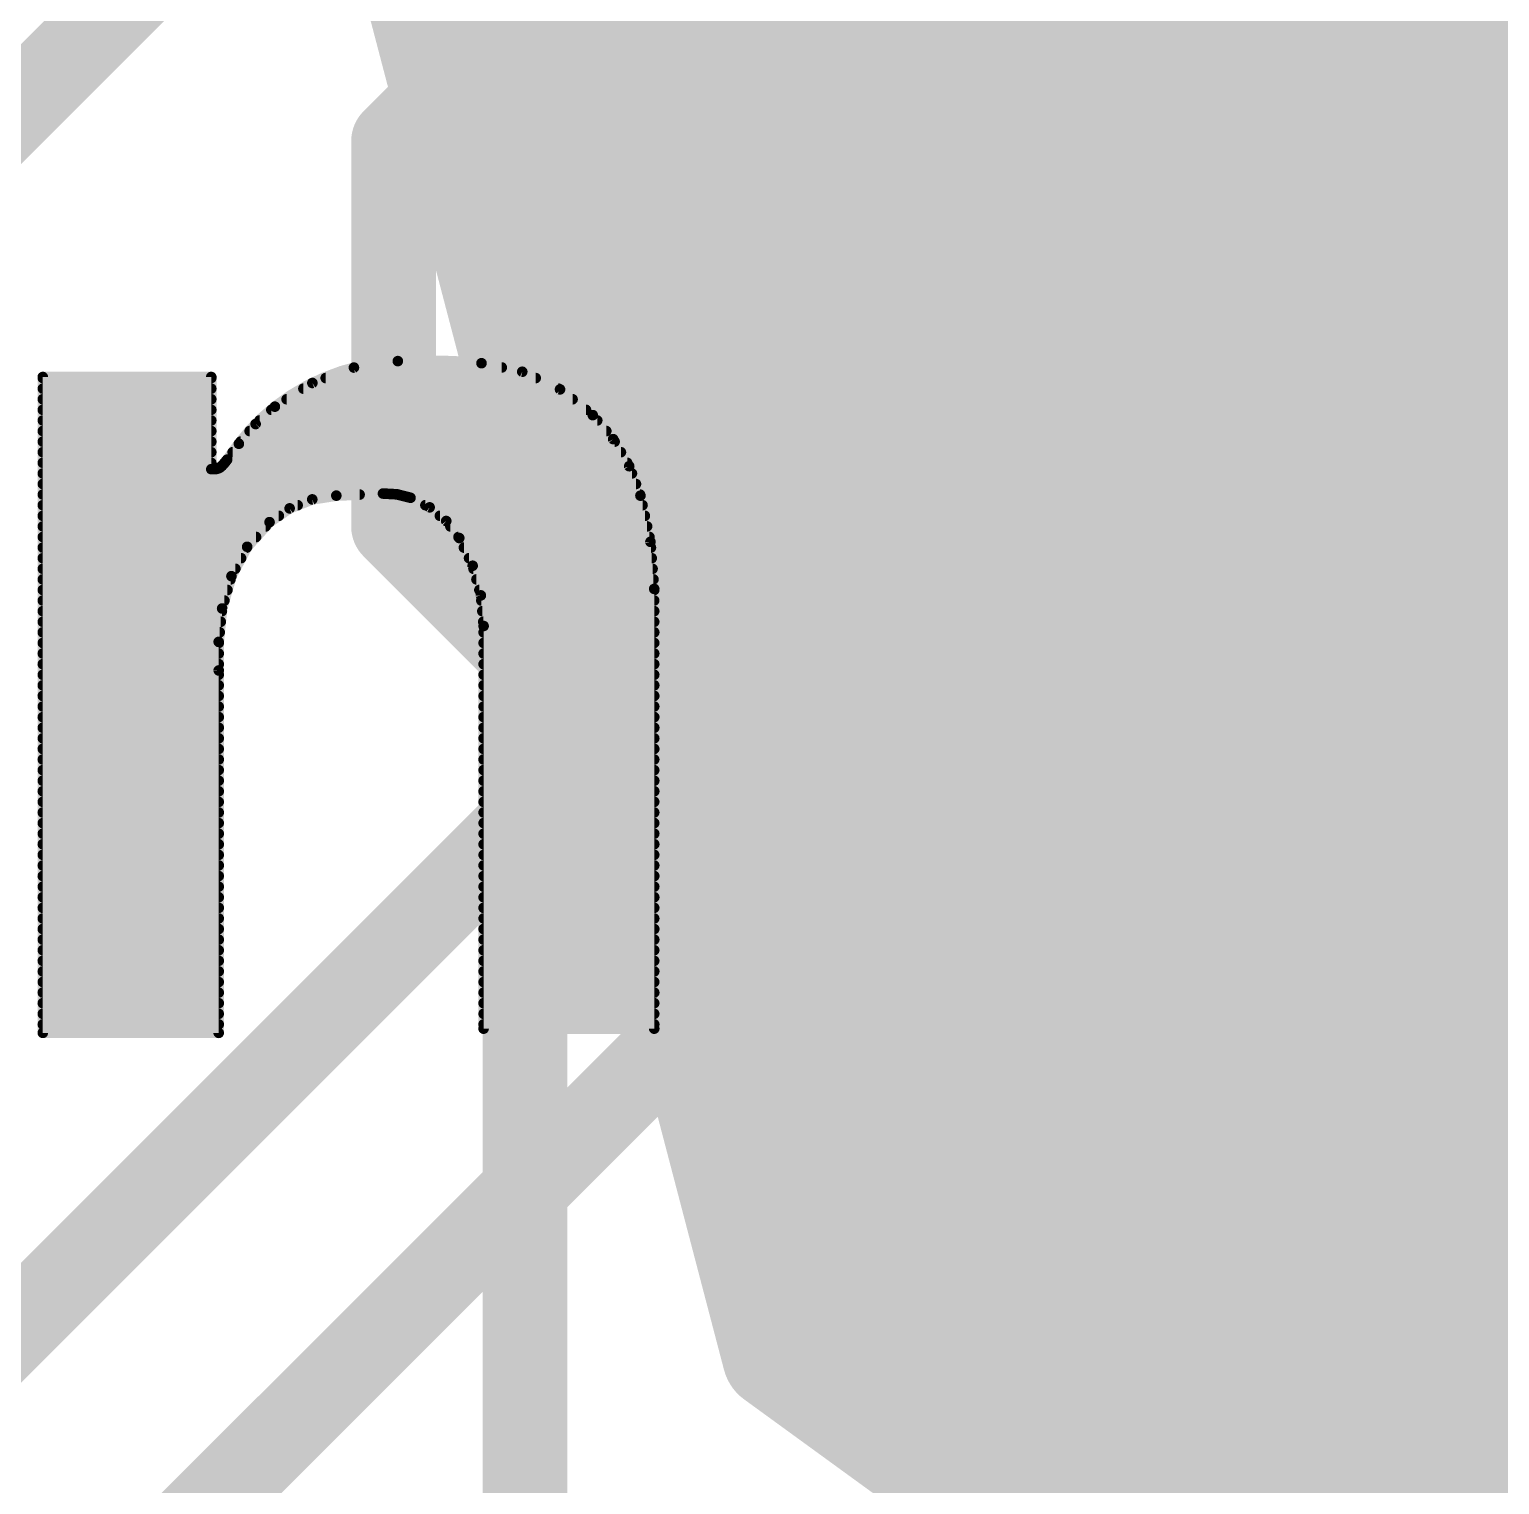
# Model space of a CAD drawing. Extents: x -36.1 to 36.1, y -36.8 to 19.2.
# Drawn here: x -6.588 to -3.064, y -6.107 to -2.619 of the extents above; entities that cross this region are included whole.
import ezdxf

# ---------------------------------------------------------------- set-up
doc = ezdxf.new("R2010")
doc.units = 0
for name, color, linetype in [('1', 12, 'CONTINUOUS'), ('16', 132, 'CONTINUOUS'), ('18', 110, 'CONTINUOUS'), ('21', 41, 'CONTINUOUS'), ('22', 40, 'CONTINUOUS'), ('51', 53, 'CONTINUOUS')]:
    doc.layers.add(name, color=color, linetype=linetype)

# ---------------------------------------------------------------- blocks, each defined once
blk = doc.blocks.new('RECT')
blk.add_solid([(-0.5, -0.5), (0.5, -0.5), (-0.5, 0.5), (0.5, 0.5)])
blk = doc.blocks.new('ROUNDV')
at = {"const_width": 0.5}
blk.add_lwpolyline([(0, -0.25, 1), (0, 0.25, 1), (0, -0.25)], format="xyb", dxfattribs=at)

msp = doc.modelspace()

# ---------------------------------------------------------------- linework, layer by layer
at = {"layer": '1', "const_width": 0.2032}
for points in [[(-5.0152, -1.2052), (-8.89, -5.08)], [(-4.4495, -1.6211), (-5.715, -2.8866)], [(-3.3182, -2.7525), (-2.2225, -1.6568)], [(-5.715, -2.8866), (-5.715, -3.81)], [(-5.4, -4.125), (-5.715, -3.81)], [(-5.4, -6.62), (-5.4, -4.125)], [(-3.6322, -4.9022), (-3.81, -5.08)], [(-2.0738, -4.9022), (-3.6322, -4.9022)]]:
    msp.add_lwpolyline(points, dxfattribs=at)
at = {"layer": '1', "const_width": 0.1016}
for points in [[(-3.3541, -2.7166, 1), (-3.2822, -2.7884)], [(-5.6642, -2.8866, 1), (-5.7658, -2.8866)], [(-5.7509, -2.8507, 1), (-5.6791, -2.9225)], [(-5.6791, -3.7741, 1), (-5.7509, -3.8459)], [(-5.7658, -3.81, 1), (-5.6642, -3.81)], [(-5.3492, -4.125, 1), (-5.4508, -4.125)], [(-5.4359, -4.1609, 1), (-5.3641, -4.0891)], [(-3.6322, -4.8514, 1), (-3.6322, -4.953)], [(-3.5963, -4.9381, 1), (-3.6681, -4.8663)], [(-3.8459, -5.0441, 1), (-3.7741, -5.1159)]]:
    msp.add_lwpolyline(points, format="xyb", dxfattribs=at)
at = {"layer": '16', "const_width": 0.2032}
for points in [[(-5.08, -4.191), (-6.858, -5.969)], [(-3.175, -4.191), (-5.08, -4.191)], [(-2.54, -4.826), (-3.175, -4.191)], [(-5.08, -5.08), (-7.62, -7.62)], [(-3.81, -5.08), (-5.08, -5.08)]]:
    msp.add_lwpolyline(points, dxfattribs=at)
at = {"layer": '16', "const_width": 0.1016}
for points in [[(-5.08, -4.1402, 1), (-5.08, -4.2418)], [(-5.0441, -4.2269, 1), (-5.1159, -4.1551)], [(-3.1391, -4.1551, 1), (-3.2109, -4.2269)], [(-3.175, -4.2418, 1), (-3.175, -4.1402)], [(-5.08, -5.0292, 1), (-5.08, -5.1308)], [(-5.0441, -5.1159, 1), (-5.1159, -5.0441)], [(-3.81, -5.1308, 1), (-3.81, -5.0292)]]:
    msp.add_lwpolyline(points, format="xyb", dxfattribs=at)
at = {"layer": '21'}
for points, const_width in [([(-5.7048, -3.4138, 0.1577), (-5.9995, -3.523)], 0.0254), ([(-5.8109, -3.423, 1), (-5.809, -3.4356)], 0.0127), ([(-5.808, -3.4227, 1), (-5.808, -3.4354)], 0.0127), ([(-5.8078, -3.4352, 1), (-5.8122, -3.4233)], 0.0127), ([(-5.5042, -3.4188, 0.0335), (-5.7048, -3.4138)], 0.0254), ([(-5.7046, -3.4075, 1), (-5.705, -3.4201)], 0.0127), ([(-5.7051, -3.4075, 1), (-5.7045, -3.4201)], 0.0127), ([(-5.7039, -3.4201, 1), (-5.7057, -3.4075)], 0.0127), ([(-5.7045, -3.4201, 1), (-5.7051, -3.4075)], 0.0127), ([(-5.5029, -3.4126, 1), (-5.5055, -3.425)], 0.0127), ([(-5.2375, -3.5433, 0.1741), (-5.5042, -3.4188)], 0.0254), ([(-5.5036, -3.4125, 1), (-5.5048, -3.4251)], 0.0127), ([(-5.5048, -3.4251, 1), (-5.5036, -3.4125)], 0.0127), ([(-5.5044, -3.4251, 1), (-5.504, -3.4125)], 0.0127), ([(-5.4556, -3.4354, 1), (-5.4556, -3.4227)], 0.0127), ([(-6.5494, -3.4519, 1), (-6.5621, -3.4519)], 0.0127), ([(-6.5494, -3.4519, 1), (-6.5621, -3.4519)], 0.0127), ([(-6.5557, -3.4456, 1), (-6.5557, -3.4583)], 0.0127), ([(-6.5557, -3.4456, 1), (-6.5557, -3.4583)], 0.0127), ([(-6.5557, -3.4481, 1), (-6.5557, -3.4607)], 0.0127), ([(-6.1456, -3.4519, 1), (-6.1583, -3.4519)], 0.0127), ([(-6.1456, -3.4519, 1), (-6.1583, -3.4519)], 0.0127), ([(-6.1519, -3.4583, 1), (-6.1519, -3.4456)], 0.0127), ([(-6.1519, -3.4583, 1), (-6.1519, -3.4456)], 0.0127), ([(-6.1519, -3.4607, 1), (-6.1519, -3.4481)], 0.0127), ([(-5.8777, -3.4481, 1), (-5.8777, -3.4607)], 0.0127), ([(-5.4038, -3.4336, 1), (-5.4092, -3.4451)], 0.0127), ([(-5.4078, -3.4455, 1), (-5.4052, -3.4331)], 0.0127), ([(-5.3742, -3.4607, 1), (-5.3742, -3.4481)], 0.0127), ([(-6.5557, -3.4735, 1), (-6.5557, -3.4861)], 0.0127), ([(-6.1519, -3.4861, 1), (-6.1519, -3.4735)], 0.0127), ([(-5.9311, -3.4735, 1), (-5.9311, -3.4861)], 0.0127), ([(-5.9118, -3.4603, 1), (-5.9074, -3.4722)], 0.0127), ([(-5.9062, -3.4716, 1), (-5.913, -3.4609)], 0.0127), ([(-5.3121, -3.4766, 1), (-5.3199, -3.4866)], 0.0127), ([(-5.3198, -3.4861, 1), (-5.3198, -3.4735)], 0.0127), ([(-5.3187, -3.4873, 1), (-5.3133, -3.4758)], 0.0127), ([(-6.5557, -3.4989, 1), (-6.5557, -3.5116)], 0.0127), ([(-6.5557, -3.5243, 1), (-6.5557, -3.537)], 0.0127), ([(-6.1519, -3.5116, 1), (-6.1519, -3.4989)], 0.0127), ([(-6.1519, -3.537, 1), (-6.1519, -3.5243)], 0.0127), ([(-5.9995, -3.523, 0.0664), (-6.0858, -3.6119)], 0.0254), ([(-6.0079, -3.5243, 1), (-6.0079, -3.537)], 0.0127), ([(-6.0029, -3.5176, 1), (-5.9961, -3.5284)], 0.0127), ([(-6.0034, -3.518, 1), (-5.9956, -3.528)], 0.0127), ([(-5.9952, -3.5277, 1), (-6.0038, -3.5183)], 0.0127), ([(-5.9956, -3.528, 1), (-6.0034, -3.518)], 0.0127), ([(-5.9713, -3.4989, 1), (-5.9713, -3.5116)], 0.0127), ([(-5.2859, -3.5116, 1), (-5.2859, -3.4989)], 0.0127), ([(-5.2536, -3.537, 1), (-5.2536, -3.5243)], 0.0127), ([(-6.5557, -3.5497, 1), (-6.5557, -3.5623)], 0.0127), ([(-6.1519, -3.5623, 1), (-6.1519, -3.5497)], 0.0127), ([(-6.0499, -3.5599, 1), (-6.0413, -3.5693)], 0.0127), ([(-6.0408, -3.5687, 1), (-6.0504, -3.5605)], 0.0127), ([(-6.0361, -3.5497, 1), (-6.0361, -3.5623)], 0.0127), ([(-5.2327, -3.5392, 1), (-5.2423, -3.5474)], 0.0127), ([(-5.1232, -3.7363, 0.1281), (-5.2375, -3.5433)], 0.0254), ([(-5.233, -3.5388, 1), (-5.242, -3.5478)], 0.0127), ([(-5.242, -3.5478, 1), (-5.233, -3.5388)], 0.0127), ([(-5.2414, -3.5483, 1), (-5.2336, -3.5383)], 0.0127), ([(-5.2267, -3.5623, 1), (-5.2267, -3.5497)], 0.0127), ([(-6.5557, -3.5751, 1), (-6.5557, -3.5878)], 0.0127), ([(-6.5557, -3.6005, 1), (-6.5557, -3.6132)], 0.0127), ([(-6.1519, -3.5878, 1), (-6.1519, -3.5751)], 0.0127), ([(-6.1519, -3.6132, 1), (-6.1519, -3.6005)], 0.0127), ([(-6.0815, -3.6005, 1), (-6.0815, -3.6132)], 0.0127), ([(-6.0599, -3.5751, 1), (-6.0599, -3.5878)], 0.0127), ([(-5.2051, -3.5878, 1), (-5.2051, -3.5751)], 0.0127), ([(-5.1831, -3.5976, 1), (-5.1941, -3.6041)], 0.0127), ([(-5.1934, -3.6049, 1), (-5.1838, -3.5967)], 0.0127), ([(-5.1851, -3.6132, 1), (-5.1851, -3.6005)], 0.0127), ([(-6.5557, -3.6259, 1), (-6.5557, -3.6385)], 0.0127), ([(-6.1519, -3.6385, 1), (-6.1519, -3.6259)], 0.0127), ([(-6.0858, -3.6119, 0.0022), (-6.1138, -3.65)], 0.0254), ([(-6.1007, -3.6259, 1), (-6.1007, -3.6385)], 0.0127), ([(-6.0906, -3.6078, 1), (-6.081, -3.616)], 0.0127), ([(-6.0909, -3.6081, 1), (-6.0807, -3.6157)], 0.0127), ([(-6.0807, -3.6157, 1), (-6.0909, -3.6081)], 0.0127), ([(-6.0807, -3.6157, 1), (-6.0909, -3.6081)], 0.0127), ([(-5.17, -3.6385, 1), (-5.17, -3.6259)], 0.0127), ([(-6.5557, -3.6513, 1), (-6.5557, -3.6639)], 0.0127), ([(-6.1519, -3.6665, 1), (-6.1519, -3.6791)], 0.0127), ([(-6.1519, -3.6665, 1), (-6.1519, -3.6791)], 0.0127), ([(-6.1519, -3.6639, 1), (-6.1519, -3.6513)], 0.0127), ([(-6.1443, -3.6728, 0.205), (-6.1265, -3.6652)], 0.0254), ([(-6.1443, -3.6665, 1), (-6.1443, -3.6791)], 0.0127), ([(-6.1456, -3.6666, 1), (-6.143, -3.679)], 0.0127), ([(-6.1443, -3.6791, 1), (-6.1443, -3.6665)], 0.0127), ([(-6.1443, -3.6791, 1), (-6.1443, -3.6665)], 0.0127), ([(-6.1382, -3.6656, 1), (-6.131, -3.676)], 0.0127), ([(-6.1334, -3.677, 1), (-6.1359, -3.6646)], 0.0127), ([(-6.1265, -3.6652, 0.0333), (-6.1138, -3.65)], 0.0254), ([(-6.1311, -3.6608, 1), (-6.1219, -3.6696)], 0.0127), ([(-6.1314, -3.6611, 1), (-6.1216, -3.6693)], 0.0127), ([(-6.1219, -3.6696, 1), (-6.1311, -3.6608)], 0.0127), ([(-6.1229, -3.6704, 1), (-6.1301, -3.66)], 0.0127), ([(-6.1202, -3.6513, 1), (-6.1202, -3.6639)], 0.0127), ([(-6.1189, -3.6462, 1), (-6.1087, -3.6538)], 0.0127), ([(-6.1189, -3.6463, 1), (-6.1087, -3.6537)], 0.0127), ([(-6.1087, -3.6537, 1), (-6.1189, -3.6463)], 0.0127), ([(-6.1089, -3.6541, 1), (-6.1187, -3.6459)], 0.0127), ([(-5.1442, -3.6635, 1), (-5.1561, -3.668)], 0.0127), ([(-5.1556, -3.669, 1), (-5.1447, -3.6625)], 0.0127), ([(-5.155, -3.6639, 1), (-5.155, -3.6513)], 0.0127), ([(-6.5557, -3.6767, 1), (-6.5557, -3.6894)], 0.0127), ([(-6.5557, -3.7021, 1), (-6.5557, -3.7147)], 0.0127), ([(-6.1583, -3.6728, 1), (-6.1456, -3.6728)], 0.0127), ([(-6.1583, -3.6728, 1), (-6.1456, -3.6728)], 0.0127), ([(-5.1436, -3.6894, 1), (-5.1436, -3.6767)], 0.0127), ([(-5.1339, -3.7147, 1), (-5.1339, -3.7021)], 0.0127), ([(-6.5557, -3.7275, 1), (-6.5557, -3.7401)], 0.0127), ([(-5.8522, -3.7363, 0.1688), (-6.0122, -3.7998)], 0.0254), ([(-5.9108, -3.739, 1), (-5.9089, -3.7516)], 0.0127), ([(-5.9075, -3.7512, 1), (-5.9122, -3.7394)], 0.0127), ([(-5.8522, -3.7363, 0.0006), (-5.7404, -3.7313)], 0.0254), ([(-5.8525, -3.73, 1), (-5.8519, -3.7426)], 0.0127), ([(-5.8525, -3.73, 1), (-5.8519, -3.7426)], 0.0127), ([(-5.8512, -3.7426, 1), (-5.8532, -3.73)], 0.0127), ([(-5.8519, -3.7426, 1), (-5.8525, -3.73)], 0.0127), ([(-5.7963, -3.7401, 1), (-5.7963, -3.7275)], 0.0127), ([(-5.6744, -3.7414, 0.0992), (-5.7404, -3.7313)], 0.0254), ([(-5.7401, -3.725, 1), (-5.7407, -3.7376)], 0.0127), ([(-5.7407, -3.725, 1), (-5.7401, -3.7376)], 0.0127), ([(-5.7401, -3.7376, 1), (-5.7407, -3.725)], 0.0127), ([(-5.7401, -3.7376, 1), (-5.7407, -3.725)], 0.0127), ([(-5.7053, -3.7269, 1), (-5.7085, -3.7392)], 0.0127), ([(-5.7041, -3.7275, 1), (-5.7041, -3.7401)], 0.0127), ([(-5.7072, -3.7394, 1), (-5.7066, -3.7267)], 0.0127), ([(-5.6716, -3.7357, 1), (-5.6772, -3.7471)], 0.0127), ([(-5.5575, -3.8379, 0.1719), (-5.6744, -3.7414)], 0.0254), ([(-5.6722, -3.7354, 1), (-5.6766, -3.7474)], 0.0127), ([(-5.6766, -3.7474, 1), (-5.6722, -3.7354)], 0.0127), ([(-5.676, -3.7476, 1), (-5.6728, -3.7352)], 0.0127), ([(-5.117, -3.735, 1), (-5.1294, -3.7376)], 0.0127), ([(-5.0902, -3.9599, 0.0668), (-5.1232, -3.7363)], 0.0254), ([(-5.1171, -3.7345, 1), (-5.1293, -3.7381)], 0.0127), ([(-5.1293, -3.7381, 1), (-5.1171, -3.7345)], 0.0127), ([(-5.1291, -3.7386, 1), (-5.1173, -3.734)], 0.0127), ([(-5.1242, -3.7401, 1), (-5.1242, -3.7275)], 0.0127), ([(-6.5557, -3.7529, 1), (-6.5557, -3.7656)], 0.0127), ([(-5.9664, -3.7609, 1), (-5.9617, -3.7727)], 0.0127), ([(-5.9605, -3.7721, 1), (-5.9677, -3.7616)], 0.0127), ([(-5.9449, -3.7656, 1), (-5.9449, -3.7529)], 0.0127), ([(-5.6387, -3.7529, 1), (-5.6387, -3.7656)], 0.0127), ([(-5.6244, -3.7595, 1), (-5.6324, -3.7693)], 0.0127), ([(-5.6312, -3.77, 1), (-5.6256, -3.7587)], 0.0127), ([(-5.1182, -3.7656, 1), (-5.1182, -3.7529)], 0.0127), ([(-6.5557, -3.7783, 1), (-6.5557, -3.791)], 0.0127), ([(-6.5557, -3.8037, 1), (-6.5557, -3.8163)], 0.0127), ([(-6.0122, -3.7998, 0.1229), (-6.1036, -3.9294)], 0.0254), ([(-6.0214, -3.8163, 1), (-6.0214, -3.8037)], 0.0127), ([(-6.0158, -3.7946, 1), (-6.0086, -3.805)], 0.0127), ([(-6.0163, -3.795, 1), (-6.0081, -3.8046)], 0.0127), ([(-6.0075, -3.8041, 1), (-6.0169, -3.7955)], 0.0127), ([(-6.0081, -3.8046, 1), (-6.0163, -3.795)], 0.0127), ([(-5.99, -3.791, 1), (-5.99, -3.7783)], 0.0127), ([(-5.6039, -3.7783, 1), (-5.6039, -3.791)], 0.0127), ([(-5.5837, -3.7932, 1), (-5.5938, -3.801)], 0.0127), ([(-5.5928, -3.802, 1), (-5.5847, -3.7922)], 0.0127), ([(-5.5789, -3.8037, 1), (-5.5789, -3.8163)], 0.0127), ([(-5.1127, -3.791, 1), (-5.1127, -3.7783)], 0.0127), ([(-5.1072, -3.8163, 1), (-5.1072, -3.8037)], 0.0127), ([(-6.5557, -3.8291, 1), (-6.5557, -3.8418)], 0.0127), ([(-6.0445, -3.8418, 1), (-6.0445, -3.8291)], 0.0127), ([(-5.5594, -3.8291, 1), (-5.5594, -3.8418)], 0.0127), ([(-5.5518, -3.8351, 1), (-5.5632, -3.8407)], 0.0127), ([(-5.4991, -4.0488, 0.136), (-5.5575, -3.8379)], 0.0254), ([(-5.5521, -3.8346, 1), (-5.5629, -3.8412)], 0.0127), ([(-5.5629, -3.8412, 1), (-5.5521, -3.8346)], 0.0127), ([(-5.5625, -3.8418, 1), (-5.5525, -3.834)], 0.0127), ([(-5.0929, -3.8465, 1), (-5.1056, -3.8475)], 0.0127), ([(-5.1054, -3.8483, 1), (-5.093, -3.8457)], 0.0127), ([(-5.1017, -3.8418, 1), (-5.1017, -3.8291)], 0.0127), ([(-6.5557, -3.8545, 1), (-6.5557, -3.8672)], 0.0127), ([(-6.5557, -3.8799, 1), (-6.5557, -3.8925)], 0.0127), ([(-6.0804, -3.8925, 1), (-6.0804, -3.8799)], 0.0127), ([(-6.0706, -3.8547, 1), (-6.0612, -3.8632)], 0.0127), ([(-6.0603, -3.862, 1), (-6.0715, -3.856)], 0.0127), ([(-6.0668, -3.8672, 1), (-6.0668, -3.8545)], 0.0127), ([(-5.5464, -3.8545, 1), (-5.5464, -3.8672)], 0.0127), ([(-5.5341, -3.8799, 1), (-5.5341, -3.8925)], 0.0127), ([(-5.0981, -3.8672, 1), (-5.0981, -3.8545)], 0.0127), ([(-5.0961, -3.8925, 1), (-5.0961, -3.8799)], 0.0127), ([(-6.5557, -3.9053, 1), (-6.5557, -3.9179)], 0.0127), ([(-6.0941, -3.9179, 1), (-6.0941, -3.9053)], 0.0127), ([(-5.5193, -3.9026, 1), (-5.5315, -3.906)], 0.0127), ([(-5.5311, -3.9071, 1), (-5.5197, -3.9015)], 0.0127), ([(-5.5234, -3.9053, 1), (-5.5234, -3.9179)], 0.0127), ([(-5.0941, -3.9179, 1), (-5.0941, -3.9053)], 0.0127), ([(-6.5557, -3.9307, 1), (-6.5557, -3.9434)], 0.0127), ([(-6.1036, -3.9294, 0.0895), (-6.1341, -4.0869)], 0.0254), ([(-6.1092, -3.9264, 1), (-6.098, -3.9324)], 0.0127), ([(-6.1095, -3.9271, 1), (-6.0977, -3.9317)], 0.0127), ([(-6.0975, -3.9312, 1), (-6.1097, -3.9276)], 0.0127), ([(-6.0977, -3.9317, 1), (-6.1095, -3.9271)], 0.0127), ([(-6.1058, -3.9434, 1), (-6.1058, -3.9307)], 0.0127), ([(-5.5163, -3.9307, 1), (-5.5163, -3.9434)], 0.0127), ([(-5.092, -3.9434, 1), (-5.092, -3.9307)], 0.0127), ([(-6.5557, -3.9561, 1), (-6.5557, -3.9688)], 0.0127), ([(-6.5557, -3.9815, 1), (-6.5557, -3.9941)], 0.0127), ([(-6.1204, -3.9941, 1), (-6.1204, -3.9815)], 0.0127), ([(-6.1131, -3.9688, 1), (-6.1131, -3.9561)], 0.0127), ([(-5.5093, -3.9561, 1), (-5.5093, -3.9688)], 0.0127), ([(-5.4994, -3.9748, 1), (-5.512, -3.9759)], 0.0127), ([(-5.5118, -3.9771, 1), (-5.4996, -3.9737)], 0.0127), ([(-5.5046, -3.9815, 1), (-5.5046, -3.9941)], 0.0127), ([(-5.0838, -3.9599, 1), (-5.0966, -3.9599)], 0.0127), ([(-5.0838, -3.9599, 1), (-5.0966, -3.9599)], 0.0127), ([(-5.0965, -3.9604, 1), (-5.0839, -3.9594)], 0.0127), ([(-5.0965, -3.96, 1), (-5.0839, -3.9598)], 0.0127), ([(-5.0902, -3.9688, 1), (-5.0902, -3.9561)], 0.0127), ([(-5.0902, -3.9941, 1), (-5.0902, -3.9815)], 0.0127), ([(-6.5557, -4.0069, 1), (-6.5557, -4.0196)], 0.0127), ([(-6.132, -4.005, 1), (-6.1198, -4.0085)], 0.0127), ([(-6.1196, -4.0074, 1), (-6.1322, -4.0061)], 0.0127), ([(-6.1265, -4.0196, 1), (-6.1265, -4.0069)], 0.0127), ([(-5.5023, -4.0069, 1), (-5.5023, -4.0196)], 0.0127), ([(-5.0902, -4.0196, 1), (-5.0902, -4.0069)], 0.0127), ([(-6.5557, -4.0576, 1), (-6.5557, -4.0704)], 0.0127), ([(-6.5557, -4.0323, 1), (-6.5557, -4.045)], 0.0127), ([(-6.1318, -4.0704, 1), (-6.1318, -4.0576)], 0.0127), ([(-6.1292, -4.045, 1), (-6.1292, -4.0323)], 0.0127), ([(-5.5, -4.0323, 1), (-5.5, -4.045)], 0.0127), ([(-5.4991, -4.0576, 1), (-5.4991, -4.0704)], 0.0127), ([(-5.4928, -4.0488, 1), (-5.5055, -4.0488)], 0.0127), ([(-5.4928, -4.0488, 1), (-5.5055, -4.0488)], 0.0127), ([(-5.5054, -4.0494, 1), (-5.4928, -4.0482)], 0.0127), ([(-5.5054, -4.0488, 1), (-5.4928, -4.0488)], 0.0127), ([(-5.0902, -4.045, 1), (-5.0902, -4.0323)], 0.0127), ([(-5.0902, -4.0704, 1), (-5.0902, -4.0576)], 0.0127), ([(-6.5557, -4.0831, 1), (-6.5557, -4.0958)], 0.0127), ([(-6.1341, -4.0869, 0.0064), (-6.1341, -4.1554)], 0.0254), ([(-6.1277, -4.0869, 1), (-6.1405, -4.0869)], 0.0127), ([(-6.1404, -4.0863, 1), (-6.1278, -4.0875)], 0.0127), ([(-6.1404, -4.0868, 1), (-6.1278, -4.087)], 0.0127), ([(-6.1278, -4.087, 1), (-6.1404, -4.0868)], 0.0127), ([(-6.1341, -4.0958, 1), (-6.1341, -4.0831)], 0.0127), ([(-5.4991, -4.0831, 1), (-5.4991, -4.0958)], 0.0127), ([(-5.0902, -4.0958, 1), (-5.0902, -4.0831)], 0.0127), ([(-6.5557, -4.1084, 1), (-6.5557, -4.1212)], 0.0127), ([(-6.1341, -4.1212, 1), (-6.1341, -4.1084)], 0.0127), ([(-5.4991, -4.1084, 1), (-5.4991, -4.1212)], 0.0127), ([(-5.0902, -4.1212, 1), (-5.0902, -4.1084)], 0.0127), ([(-6.5557, -4.1338, 1), (-6.5557, -4.1466)], 0.0127), ([(-6.5557, -4.1593, 1), (-6.5557, -4.172)], 0.0127), ([(-6.1277, -4.1554, 1), (-6.1405, -4.1554)], 0.0127), ([(-6.1404, -4.1555, 1), (-6.1278, -4.1553)], 0.0127), ([(-6.1341, -4.1466, 1), (-6.1341, -4.1338)], 0.0127), ([(-6.1341, -4.172, 1), (-6.1341, -4.1593)], 0.0127), ([(-5.4991, -4.1338, 1), (-5.4991, -4.1466)], 0.0127), ([(-5.4991, -4.1593, 1), (-5.4991, -4.172)], 0.0127), ([(-5.0902, -4.1466, 1), (-5.0902, -4.1338)], 0.0127), ([(-5.0902, -4.172, 1), (-5.0902, -4.1593)], 0.0127), ([(-6.5557, -4.1846, 1), (-6.5557, -4.1974)], 0.0127), ([(-6.1341, -4.1974, 1), (-6.1341, -4.1846)], 0.0127), ([(-5.4991, -4.1846, 1), (-5.4991, -4.1974)], 0.0127), ([(-5.0902, -4.1974, 1), (-5.0902, -4.1846)], 0.0127), ([(-6.5557, -4.21, 1), (-6.5557, -4.2228)], 0.0127), ([(-6.1341, -4.2228, 1), (-6.1341, -4.21)], 0.0127), ([(-5.4991, -4.21, 1), (-5.4991, -4.2228)], 0.0127), ([(-5.0902, -4.2228, 1), (-5.0902, -4.21)], 0.0127), ([(-6.5557, -4.2608, 1), (-6.5557, -4.2736)], 0.0127), ([(-6.5557, -4.2355, 1), (-6.5557, -4.2482)], 0.0127), ([(-6.1341, -4.2482, 1), (-6.1341, -4.2355)], 0.0127), ([(-6.1341, -4.2736, 1), (-6.1341, -4.2608)], 0.0127), ([(-5.4991, -4.2608, 1), (-5.4991, -4.2736)], 0.0127), ([(-5.4991, -4.2355, 1), (-5.4991, -4.2482)], 0.0127), ([(-5.0902, -4.2482, 1), (-5.0902, -4.2355)], 0.0127), ([(-5.0902, -4.2736, 1), (-5.0902, -4.2608)], 0.0127), ([(-6.5557, -4.2862, 1), (-6.5557, -4.299)], 0.0127), ([(-6.1341, -4.299, 1), (-6.1341, -4.2862)], 0.0127), ([(-5.4991, -4.2862, 1), (-5.4991, -4.299)], 0.0127), ([(-5.0902, -4.299, 1), (-5.0902, -4.2862)], 0.0127), ([(-6.5557, -4.337, 1), (-6.5557, -4.3498)], 0.0127), ([(-6.5557, -4.3117, 1), (-6.5557, -4.3244)], 0.0127), ([(-6.1341, -4.3244, 1), (-6.1341, -4.3117)], 0.0127), ([(-6.1341, -4.3498, 1), (-6.1341, -4.337)], 0.0127), ([(-5.4991, -4.337, 1), (-5.4991, -4.3498)], 0.0127), ([(-5.4991, -4.3117, 1), (-5.4991, -4.3244)], 0.0127), ([(-5.0902, -4.3244, 1), (-5.0902, -4.3117)], 0.0127), ([(-5.0902, -4.3498, 1), (-5.0902, -4.337)], 0.0127), ([(-6.5557, -4.3624, 1), (-6.5557, -4.3752)], 0.0127), ([(-6.1341, -4.3752, 1), (-6.1341, -4.3624)], 0.0127), ([(-5.4991, -4.3624, 1), (-5.4991, -4.3752)], 0.0127), ([(-5.0902, -4.3752, 1), (-5.0902, -4.3624)], 0.0127), ([(-6.5557, -4.3879, 1), (-6.5557, -4.4006)], 0.0127), ([(-6.1341, -4.4006, 1), (-6.1341, -4.3879)], 0.0127), ([(-5.4991, -4.3879, 1), (-5.4991, -4.4006)], 0.0127), ([(-5.0902, -4.4006, 1), (-5.0902, -4.3879)], 0.0127), ([(-6.5557, -4.4132, 1), (-6.5557, -4.426)], 0.0127), ([(-6.5557, -4.4386, 1), (-6.5557, -4.4514)], 0.0127), ([(-6.1341, -4.426, 1), (-6.1341, -4.4132)], 0.0127), ([(-6.1341, -4.4514, 1), (-6.1341, -4.4386)], 0.0127), ([(-5.4991, -4.4132, 1), (-5.4991, -4.426)], 0.0127), ([(-5.4991, -4.4386, 1), (-5.4991, -4.4514)], 0.0127), ([(-5.0902, -4.426, 1), (-5.0902, -4.4132)], 0.0127), ([(-5.0902, -4.4514, 1), (-5.0902, -4.4386)], 0.0127), ([(-6.5557, -4.4641, 1), (-6.5557, -4.4768)], 0.0127), ([(-6.1341, -4.4768, 1), (-6.1341, -4.4641)], 0.0127), ([(-5.4991, -4.4641, 1), (-5.4991, -4.4768)], 0.0127), ([(-5.0902, -4.4768, 1), (-5.0902, -4.4641)], 0.0127), ([(-6.5557, -4.4894, 1), (-6.5557, -4.5022)], 0.0127), ([(-6.5557, -4.5149, 1), (-6.5557, -4.5276)], 0.0127), ([(-6.1341, -4.5022, 1), (-6.1341, -4.4894)], 0.0127), ([(-6.1341, -4.5276, 1), (-6.1341, -4.5149)], 0.0127), ([(-5.4991, -4.4894, 1), (-5.4991, -4.5022)], 0.0127), ([(-5.4991, -4.5149, 1), (-5.4991, -4.5276)], 0.0127), ([(-5.0902, -4.5022, 1), (-5.0902, -4.4894)], 0.0127), ([(-5.0902, -4.5276, 1), (-5.0902, -4.5149)], 0.0127), ([(-6.5557, -4.5403, 1), (-6.5557, -4.553)], 0.0127), ([(-6.1341, -4.553, 1), (-6.1341, -4.5403)], 0.0127), ([(-5.4991, -4.5403, 1), (-5.4991, -4.553)], 0.0127), ([(-5.0902, -4.553, 1), (-5.0902, -4.5403)], 0.0127), ([(-6.5557, -4.5656, 1), (-6.5557, -4.5784)], 0.0127), ([(-6.1341, -4.5784, 1), (-6.1341, -4.5656)], 0.0127), ([(-5.4991, -4.5656, 1), (-5.4991, -4.5784)], 0.0127), ([(-5.0902, -4.5784, 1), (-5.0902, -4.5656)], 0.0127), ([(-6.5557, -4.6164, 1), (-6.5557, -4.6292)], 0.0127), ([(-6.5557, -4.5911, 1), (-6.5557, -4.6038)], 0.0127), ([(-6.1341, -4.6038, 1), (-6.1341, -4.5911)], 0.0127), ([(-6.1341, -4.6292, 1), (-6.1341, -4.6164)], 0.0127), ([(-5.4991, -4.6164, 1), (-5.4991, -4.6292)], 0.0127), ([(-5.4991, -4.5911, 1), (-5.4991, -4.6038)], 0.0127), ([(-5.0902, -4.6038, 1), (-5.0902, -4.5911)], 0.0127), ([(-5.0902, -4.6292, 1), (-5.0902, -4.6164)], 0.0127), ([(-6.5557, -4.6418, 1), (-6.5557, -4.6546)], 0.0127), ([(-6.1341, -4.6546, 1), (-6.1341, -4.6418)], 0.0127), ([(-5.4991, -4.6418, 1), (-5.4991, -4.6546)], 0.0127), ([(-5.0902, -4.6546, 1), (-5.0902, -4.6418)], 0.0127), ([(-6.5557, -4.6926, 1), (-6.5557, -4.7054)], 0.0127), ([(-6.5557, -4.6673, 1), (-6.5557, -4.68)], 0.0127), ([(-6.1341, -4.68, 1), (-6.1341, -4.6673)], 0.0127), ([(-6.1341, -4.7054, 1), (-6.1341, -4.6926)], 0.0127), ([(-5.4991, -4.6926, 1), (-5.4991, -4.7054)], 0.0127), ([(-5.4991, -4.6673, 1), (-5.4991, -4.68)], 0.0127), ([(-5.0902, -4.68, 1), (-5.0902, -4.6673)], 0.0127), ([(-5.0902, -4.7054, 1), (-5.0902, -4.6926)], 0.0127), ([(-6.5557, -4.718, 1), (-6.5557, -4.7308)], 0.0127), ([(-6.1341, -4.7308, 1), (-6.1341, -4.718)], 0.0127), ([(-5.4991, -4.718, 1), (-5.4991, -4.7308)], 0.0127), ([(-5.0902, -4.7308, 1), (-5.0902, -4.718)], 0.0127), ([(-6.5557, -4.7435, 1), (-6.5557, -4.7562)], 0.0127), ([(-6.1341, -4.7562, 1), (-6.1341, -4.7435)], 0.0127), ([(-5.4991, -4.7435, 1), (-5.4991, -4.7562)], 0.0127), ([(-5.0902, -4.7562, 1), (-5.0902, -4.7435)], 0.0127), ([(-6.5557, -4.7688, 1), (-6.5557, -4.7816)], 0.0127), ([(-6.5557, -4.7942, 1), (-6.5557, -4.807)], 0.0127), ([(-6.1341, -4.7816, 1), (-6.1341, -4.7688)], 0.0127), ([(-6.1341, -4.807, 1), (-6.1341, -4.7942)], 0.0127), ([(-5.4991, -4.7688, 1), (-5.4991, -4.7816)], 0.0127), ([(-5.4991, -4.7942, 1), (-5.4991, -4.807)], 0.0127), ([(-5.0902, -4.7816, 1), (-5.0902, -4.7688)], 0.0127), ([(-5.0902, -4.807, 1), (-5.0902, -4.7942)], 0.0127), ([(-6.5557, -4.8197, 1), (-6.5557, -4.8324)], 0.0127), ([(-6.1341, -4.8324, 1), (-6.1341, -4.8197)], 0.0127), ([(-5.4991, -4.8197, 1), (-5.4991, -4.8324)], 0.0127), ([(-5.0902, -4.8324, 1), (-5.0902, -4.8197)], 0.0127), ([(-6.5557, -4.845, 1), (-6.5557, -4.8578)], 0.0127), ([(-6.1341, -4.8578, 1), (-6.1341, -4.845)], 0.0127), ([(-5.4991, -4.845, 1), (-5.4991, -4.8578)], 0.0127), ([(-5.0902, -4.8578, 1), (-5.0902, -4.845)], 0.0127), ([(-6.5557, -4.8704, 1), (-6.5557, -4.8832)], 0.0127), ([(-6.5557, -4.8959, 1), (-6.5557, -4.9086)], 0.0127), ([(-6.1341, -4.8832, 1), (-6.1341, -4.8704)], 0.0127), ([(-6.1341, -4.9086, 1), (-6.1341, -4.8959)], 0.0127), ([(-5.4991, -4.8704, 1), (-5.4991, -4.8832)], 0.0127), ([(-5.4991, -4.8959, 1), (-5.4991, -4.9086)], 0.0127), ([(-5.0902, -4.8832, 1), (-5.0902, -4.8704)], 0.0127), ([(-5.0902, -4.9086, 1), (-5.0902, -4.8959)], 0.0127), ([(-6.5557, -4.9212, 1), (-6.5557, -4.934)], 0.0127), ([(-6.1341, -4.934, 1), (-6.1341, -4.9212)], 0.0127), ([(-5.4991, -4.9212, 1), (-5.4991, -4.934)], 0.0127), ([(-5.0902, -4.934, 1), (-5.0902, -4.9212)], 0.0127), ([(-6.5557, -4.9466, 1), (-6.5557, -4.9594)], 0.0127), ([(-6.5557, -4.9721, 1), (-6.5557, -4.9848)], 0.0127), ([(-6.1341, -4.9594, 1), (-6.1341, -4.9466)], 0.0127), ([(-6.1341, -4.9848, 1), (-6.1341, -4.9721)], 0.0127), ([(-5.4991, -4.9466, 1), (-5.4991, -4.9594)], 0.0127), ([(-5.4991, -4.9721, 1), (-5.4991, -4.9848)], 0.0127), ([(-5.0902, -4.9594, 1), (-5.0902, -4.9466)], 0.0127), ([(-5.0902, -4.9848, 1), (-5.0902, -4.9721)], 0.0127), ([(-6.5557, -4.9974, 1), (-6.5557, -5.0102)], 0.0127), ([(-6.1341, -5.0102, 1), (-6.1341, -4.9974)], 0.0127), ([(-5.4991, -4.9974, 1), (-5.4991, -5.0102)], 0.0127), ([(-5.4991, -5.0076, 1), (-5.4991, -5.0204)], 0.0127), ([(-5.4991, -5.0076, 1), (-5.4991, -5.0204)], 0.0127), ([(-5.0902, -5.0102, 1), (-5.0902, -4.9974)], 0.0127), ([(-5.0902, -5.0204, 1), (-5.0902, -5.0076)], 0.0127), ([(-5.0902, -5.0204, 1), (-5.0902, -5.0076)], 0.0127), ([(-6.5557, -5.0178, 1), (-6.5557, -5.0305)], 0.0127), ([(-6.5557, -5.0178, 1), (-6.5557, -5.0305)], 0.0127), ([(-6.5621, -5.0241, 1), (-6.5494, -5.0241)], 0.0127), ([(-6.5621, -5.0241, 1), (-6.5494, -5.0241)], 0.0127), ([(-6.1405, -5.0241, 1), (-6.1277, -5.0241)], 0.0127), ([(-6.1405, -5.0241, 1), (-6.1277, -5.0241)], 0.0127), ([(-6.1341, -5.0305, 1), (-6.1341, -5.0178)], 0.0127), ([(-6.1341, -5.0305, 1), (-6.1341, -5.0178)], 0.0127), ([(-5.5055, -5.014, 1), (-5.4928, -5.014)], 0.0127), ([(-5.5055, -5.014, 1), (-5.4928, -5.014)], 0.0127), ([(-5.0966, -5.014, 1), (-5.0838, -5.014)], 0.0127), ([(-5.0966, -5.014, 1), (-5.0838, -5.014)], 0.0127)]:
    msp.add_lwpolyline(points, format="xyb", dxfattribs=dict(at, const_width=const_width))
at = {"layer": '21', "const_width": 0.0254}
for points in [[(-5.9096, -3.4662), (-5.81, -3.4293)], [(-5.81, -3.4293), (-5.7048, -3.4138)], [(-5.808, -3.429), (-5.4556, -3.429)], [(-5.7048, -3.4138), (-5.5042, -3.4188)], [(-5.5042, -3.4188), (-5.4065, -3.4393)], [(-6.5557, -3.4519), (-6.1519, -3.4519)], [(-6.5557, -5.0241), (-6.5557, -3.4519)], [(-6.5557, -5.0241), (-6.5557, -3.4519)], [(-6.5557, -3.4519), (-6.1519, -3.4519)], [(-6.5557, -3.4544), (-6.1519, -3.4544)], [(-6.1519, -3.4519), (-6.1519, -3.6728)], [(-6.1519, -3.4519), (-6.1519, -3.6728)], [(-5.8777, -3.4544), (-5.3742, -3.4544)], [(-5.4065, -3.4393), (-5.316, -3.4816)], [(-6.5557, -3.4798), (-6.1519, -3.4798)], [(-5.9995, -3.523), (-5.9096, -3.4662)], [(-5.9311, -3.4798), (-5.3198, -3.4798)], [(-5.316, -3.4816), (-5.2375, -3.5433)], [(-6.5557, -3.5052), (-6.1519, -3.5052)], [(-6.5557, -3.5306), (-6.1519, -3.5306)], [(-6.0456, -3.5646), (-5.9995, -3.523)], [(-6.0079, -3.5306), (-5.2536, -3.5306)], [(-5.9713, -3.5052), (-5.2859, -3.5052)], [(-6.5557, -3.556), (-6.1519, -3.556)], [(-6.0858, -3.6119), (-6.0456, -3.5646)], [(-6.0361, -3.556), (-5.2267, -3.556)], [(-5.2375, -3.5433), (-5.1886, -3.6008)], [(-6.5557, -3.5814), (-6.1519, -3.5814)], [(-6.5557, -3.6068), (-6.1519, -3.6068)], [(-6.0815, -3.6068), (-5.1851, -3.6068)], [(-6.0599, -3.5814), (-5.2051, -3.5814)], [(-5.1886, -3.6008), (-5.1501, -3.6658)], [(-6.5557, -3.6322), (-6.1519, -3.6322)], [(-6.1138, -3.65), (-6.0858, -3.6119)], [(-6.1007, -3.6322), (-5.17, -3.6322)], [(-6.5557, -3.6576), (-6.1519, -3.6576)], [(-6.1519, -3.6728), (-6.1443, -3.6728)], [(-6.1519, -3.6728), (-6.1443, -3.6728)], [(-6.1443, -3.6728), (-6.1346, -3.6708)], [(-6.1346, -3.6708), (-6.1265, -3.6652)], [(-6.1265, -3.6652), (-6.1138, -3.65)], [(-6.1202, -3.6576), (-5.155, -3.6576)], [(-5.1501, -3.6658), (-5.1232, -3.7363)], [(-6.5557, -3.683), (-5.1436, -3.683)], [(-6.5557, -3.7084), (-5.1339, -3.7084)], [(-6.5557, -3.7338), (-5.7963, -3.7338)], [(-5.9098, -3.7453), (-5.9641, -3.7668)], [(-5.8522, -3.7363), (-5.9098, -3.7453)], [(-5.7404, -3.7313), (-5.8522, -3.7363)], [(-5.7069, -3.7331), (-5.7404, -3.7313)], [(-5.6744, -3.7414), (-5.7069, -3.7331)], [(-5.7041, -3.7338), (-5.1242, -3.7338)], [(-5.6284, -3.7644), (-5.6744, -3.7414)], [(-5.1232, -3.7363), (-5.0992, -3.847)], [(-6.5557, -3.7592), (-5.9449, -3.7592)], [(-5.9641, -3.7668), (-6.0122, -3.7998)], [(-5.6387, -3.7592), (-5.1182, -3.7592)], [(-5.5888, -3.7971), (-5.6284, -3.7644)], [(-6.5557, -3.7846), (-5.99, -3.7846)], [(-6.5557, -3.81), (-6.0214, -3.81)], [(-6.0122, -3.7998), (-6.0659, -3.859)], [(-5.6039, -3.7846), (-5.1127, -3.7846)], [(-5.5575, -3.8379), (-5.5888, -3.7971)], [(-5.5789, -3.81), (-5.1072, -3.81)], [(-6.5557, -3.8354), (-6.0445, -3.8354)], [(-5.5594, -3.8354), (-5.1017, -3.8354)], [(-5.5254, -3.9043), (-5.5575, -3.8379)], [(-5.0992, -3.847), (-5.0902, -3.9599)], [(-6.5557, -3.8608), (-6.0668, -3.8608)], [(-6.5557, -3.8862), (-6.0804, -3.8862)], [(-6.0659, -3.859), (-6.1036, -3.9294)], [(-5.5464, -3.8608), (-5.0981, -3.8608)], [(-5.5341, -3.8862), (-5.0961, -3.8862)], [(-6.5557, -3.9116), (-6.0941, -3.9116)], [(-5.5057, -3.9754), (-5.5254, -3.9043)], [(-5.5234, -3.9116), (-5.0941, -3.9116)], [(-6.5557, -3.937), (-6.1058, -3.937)], [(-6.1036, -3.9294), (-6.1259, -4.0068)], [(-5.5163, -3.937), (-5.092, -3.937)], [(-6.5557, -3.9624), (-6.1131, -3.9624)], [(-6.5557, -3.9878), (-6.1204, -3.9878)], [(-5.5093, -3.9624), (-5.0902, -3.9624)], [(-5.4991, -4.0488), (-5.5057, -3.9754)], [(-5.5046, -3.9878), (-5.0902, -3.9878)], [(-5.0902, -3.9599), (-5.0902, -5.014)], [(-5.0902, -3.9599), (-5.0902, -5.014)], [(-6.5557, -4.0132), (-6.1265, -4.0132)], [(-6.1259, -4.0068), (-6.1341, -4.0869)], [(-5.5023, -4.0132), (-5.0902, -4.0132)], [(-6.5557, -4.0386), (-6.1292, -4.0386)], [(-6.5557, -4.064), (-6.1318, -4.064)], [(-5.5, -4.0386), (-5.0902, -4.0386)], [(-5.4991, -5.014), (-5.4991, -4.0488)], [(-5.4991, -5.014), (-5.4991, -4.0488)], [(-5.4991, -4.064), (-5.0902, -4.064)], [(-6.5557, -4.0894), (-6.1341, -4.0894)], [(-6.1341, -4.0869), (-6.1341, -5.0241)], [(-5.4991, -4.0894), (-5.0902, -4.0894)], [(-6.5557, -4.1148), (-6.1341, -4.1148)], [(-5.4991, -4.1148), (-5.0902, -4.1148)], [(-6.5557, -4.1402), (-6.1341, -4.1402)], [(-6.5557, -4.1656), (-6.1341, -4.1656)], [(-6.1341, -4.1554), (-6.1341, -5.0241)], [(-5.4991, -4.1402), (-5.0902, -4.1402)], [(-5.4991, -4.1656), (-5.0902, -4.1656)], [(-6.5557, -4.191), (-6.1341, -4.191)], [(-5.4991, -4.191), (-5.0902, -4.191)], [(-6.5557, -4.2164), (-6.1341, -4.2164)], [(-5.4991, -4.2164), (-5.0902, -4.2164)], [(-6.5557, -4.2418), (-6.1341, -4.2418)], [(-6.5557, -4.2672), (-6.1341, -4.2672)], [(-5.4991, -4.2418), (-5.0902, -4.2418)], [(-5.4991, -4.2672), (-5.0902, -4.2672)], [(-6.5557, -4.2926), (-6.1341, -4.2926)], [(-5.4991, -4.2926), (-5.0902, -4.2926)], [(-6.5557, -4.318), (-6.1341, -4.318)], [(-6.5557, -4.3434), (-6.1341, -4.3434)], [(-5.4991, -4.318), (-5.0902, -4.318)], [(-5.4991, -4.3434), (-5.0902, -4.3434)], [(-6.5557, -4.3688), (-6.1341, -4.3688)], [(-5.4991, -4.3688), (-5.0902, -4.3688)], [(-6.5557, -4.3942), (-6.1341, -4.3942)], [(-5.4991, -4.3942), (-5.0902, -4.3942)], [(-6.5557, -4.4196), (-6.1341, -4.4196)], [(-6.5557, -4.445), (-6.1341, -4.445)], [(-5.4991, -4.4196), (-5.0902, -4.4196)], [(-5.4991, -4.445), (-5.0902, -4.445)], [(-6.5557, -4.4704), (-6.1341, -4.4704)], [(-5.4991, -4.4704), (-5.0902, -4.4704)], [(-6.5557, -4.4958), (-6.1341, -4.4958)], [(-6.5557, -4.5212), (-6.1341, -4.5212)], [(-5.4991, -4.4958), (-5.0902, -4.4958)], [(-5.4991, -4.5212), (-5.0902, -4.5212)], [(-6.5557, -4.5466), (-6.1341, -4.5466)], [(-5.4991, -4.5466), (-5.0902, -4.5466)], [(-6.5557, -4.572), (-6.1341, -4.572)], [(-5.4991, -4.572), (-5.0902, -4.572)], [(-6.5557, -4.5974), (-6.1341, -4.5974)], [(-6.5557, -4.6228), (-6.1341, -4.6228)], [(-5.4991, -4.5974), (-5.0902, -4.5974)], [(-5.4991, -4.6228), (-5.0902, -4.6228)], [(-6.5557, -4.6482), (-6.1341, -4.6482)], [(-5.4991, -4.6482), (-5.0902, -4.6482)], [(-6.5557, -4.6736), (-6.1341, -4.6736)], [(-6.5557, -4.699), (-6.1341, -4.699)], [(-5.4991, -4.6736), (-5.0902, -4.6736)], [(-5.4991, -4.699), (-5.0902, -4.699)], [(-6.5557, -4.7244), (-6.1341, -4.7244)], [(-5.4991, -4.7244), (-5.0902, -4.7244)], [(-6.5557, -4.7498), (-6.1341, -4.7498)], [(-5.4991, -4.7498), (-5.0902, -4.7498)], [(-6.5557, -4.7752), (-6.1341, -4.7752)], [(-6.5557, -4.8006), (-6.1341, -4.8006)], [(-5.4991, -4.7752), (-5.0902, -4.7752)], [(-5.4991, -4.8006), (-5.0902, -4.8006)], [(-6.5557, -4.826), (-6.1341, -4.826)], [(-5.4991, -4.826), (-5.0902, -4.826)], [(-6.5557, -4.8514), (-6.1341, -4.8514)], [(-5.4991, -4.8514), (-5.0902, -4.8514)], [(-6.5557, -4.8768), (-6.1341, -4.8768)], [(-6.5557, -4.9022), (-6.1341, -4.9022)], [(-5.4991, -4.8768), (-5.0902, -4.8768)], [(-5.4991, -4.9022), (-5.0902, -4.9022)], [(-6.5557, -4.9276), (-6.1341, -4.9276)], [(-5.4991, -4.9276), (-5.0902, -4.9276)], [(-6.5557, -4.953), (-6.1341, -4.953)], [(-6.5557, -4.9784), (-6.1341, -4.9784)], [(-5.4991, -4.953), (-5.0902, -4.953)], [(-5.4991, -4.9784), (-5.0902, -4.9784)], [(-6.5557, -5.0038), (-6.1341, -5.0038)], [(-5.4991, -5.0038), (-5.0902, -5.0038)], [(-5.0902, -5.014), (-5.4991, -5.014)], [(-5.0902, -5.014), (-5.4991, -5.014)], [(-6.1341, -5.0241), (-6.5557, -5.0241)], [(-6.1341, -5.0241), (-6.5557, -5.0241)]]:
    msp.add_lwpolyline(points, dxfattribs=at)
at = {"layer": '22', "const_width": 0.254}
for points in [[(-1.9, -6.6), (-3.3, -1.4)], [(-5.9, -1.6), (-4.8, -5.8)], [(-5.6538, -2.54), (-2.9931, -2.54)], [(-5.5873, -2.794), (-2.9247, -2.794)], [(-5.5208, -3.048), (-2.8563, -3.048)], [(-5.4542, -3.302), (-2.7879, -3.302)], [(-5.3877, -3.556), (-2.7195, -3.556)], [(-5.3212, -3.81), (-2.6512, -3.81)], [(-5.2547, -4.064), (-2.5828, -4.064)], [(-5.1881, -4.318), (-2.5144, -4.318)], [(-5.1216, -4.572), (-2.446, -4.572)], [(-5.0551, -4.826), (-2.3776, -4.826)], [(-4.9886, -5.08), (-2.3092, -5.08)], [(-4.9221, -5.334), (-2.2408, -5.334)], [(-4.8555, -5.588), (-2.1725, -5.588)], [(-4.8, -5.8), (-2.6, -7.4)], [(-4.7423, -5.842), (-2.1041, -5.842)], [(-4.393, -6.096), (-2.0357, -6.096)]]:
    msp.add_lwpolyline(points, dxfattribs=at)
at = {"layer": '22', "const_width": 0.127}
for points in [[(-5.6538, -2.4765, 1), (-5.6538, -2.6035)], [(-5.5873, -2.7305, 1), (-5.5873, -2.8575)], [(-5.5208, -2.9845, 1), (-5.5208, -3.1115)], [(-5.4542, -3.2385, 1), (-5.4542, -3.3655)], [(-5.3877, -3.4925, 1), (-5.3877, -3.6195)], [(-5.3212, -3.7465, 1), (-5.3212, -3.8735)], [(-5.2547, -4.0005, 1), (-5.2547, -4.1275)], [(-5.1881, -4.2545, 1), (-5.1881, -4.3815)], [(-5.1216, -4.5085, 1), (-5.1216, -4.6355)], [(-5.0551, -4.7625, 1), (-5.0551, -4.8895)], [(-4.9886, -5.0165, 1), (-4.9886, -5.1435)], [(-4.9221, -5.2705, 1), (-4.9221, -5.3975)], [(-4.8555, -5.5245, 1), (-4.8555, -5.6515)], [(-4.7627, -5.7486, 1), (-4.8373, -5.8514)], [(-4.8614, -5.8161, 1), (-4.7386, -5.7839)], [(-4.7423, -5.7785, 1), (-4.7423, -5.9055)], [(-4.393, -6.0325, 1), (-4.393, -6.1595)]]:
    msp.add_lwpolyline(points, format="xyb", dxfattribs=at)

# ---------------------------------------------------------------- block references
at = {"layer": '1', "xscale": 1.27, "yscale": 0.5588, "rotation": 45}
for p in [(-3.8839, -2.1868), (-3.3182, -2.7525), (-2.7525, -3.3182)]:
    msp.add_blockref('RECT', p, dxfattribs=at)
at = {"layer": '18', "xscale": 1.016, "yscale": 1.016}
for p in [(-4.6736, -3.302), (-4.6736, -3.302), (-3.81, -5.08), (-3.81, -5.08)]:
    msp.add_blockref('ROUNDV', p, dxfattribs=at)
at = {"layer": '51', "xscale": 0.9906, "yscale": 0.4572, "rotation": 45}
for p in [(-3.1475, -2.5819), (-2.5819, -3.1475)]:
    msp.add_blockref('RECT', p, dxfattribs=at)

doc.saveas('drawing.dxf')
